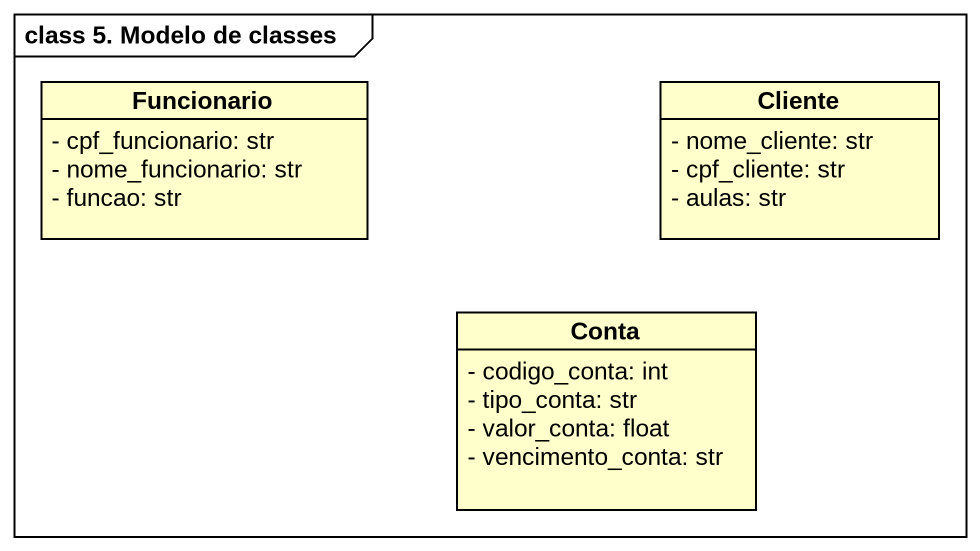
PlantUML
@startuml
mainframe class 5. Modelo de classes
hide circle
hide empty members
skinparam classAttributeIconSize 0
class Funcionario {
  - cpf_funcionario: str
  - nome_funcionario: str
  - funcao: str
}
class Cliente {
  - nome_cliente: str
  - cpf_cliente: str
  - aulas: str
}
class Conta {
  - codigo_conta: int
  - tipo_conta: str
  - valor_conta: float
  - vencimento_conta: str
}
@enduml
